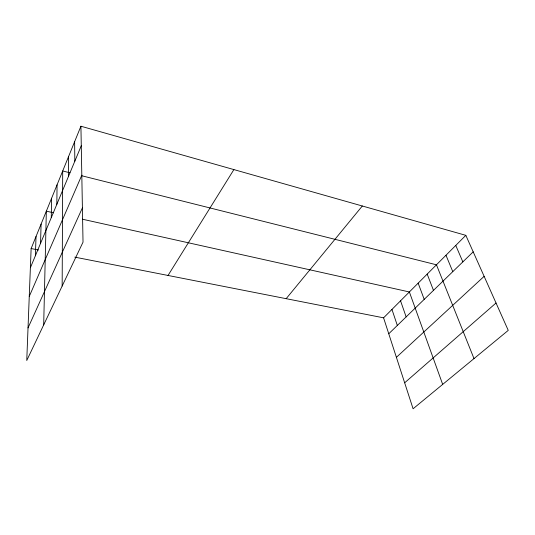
<?xml version="1.0" encoding="UTF-8"?>
<svg xmlns="http://www.w3.org/2000/svg" width="535" height="535" viewBox="0 0 535 535"><rect width="100%" height="100%" fill="white"/><g stroke="black" fill="none" stroke-linecap="round" stroke-linejoin="round"><path stroke-width="0.8" d="M62.16 286.038L62.702 170.973L69.985 172.798M56.837 204.316L57.058 184.842M51.266 217.671L51.607 198.238M43.689 324.892L46.338 211.178L53.547 212.783M40.54 243.385L41.095 224.065M35.37 255.77L36.032 236.51M80.919 126.227L31.13 248.548L26.75 360.516L83.025 242.141L80.919 126.227L465.831 235.34L508.25 330.383L413.087 408.773L383.582 317.83L74.813 257.134M30.381 267.734L81.273 145.741M29.258 296.43L81.808 175.192M28.027 327.908L82.403 207.874M168.03 275.458L233.889 169.588M286.165 298.677L362.322 205.995M383.582 317.83L465.831 235.34M388.751 333.773L473.194 251.838M396.395 357.333L484.128 276.341M404.661 382.799L496.032 303.004M31.13 248.548L38.513 249.999M82.357 219.196L409.369 291.963L442.679 384.397M81.3 175.64L436.46 264.798L474.003 358.597M455.766 245.431L462.842 261.876M445.983 255.248L452.784 271.64M427.191 274.094L433.477 290.371M418.163 283.149L424.208 299.366M400.548 300.817L406.139 316.901M391.954 309.431L397.331 325.447M74.626 141.695L74.82 161.216M68.554 156.601L68.6 176.115"/></g></svg>
